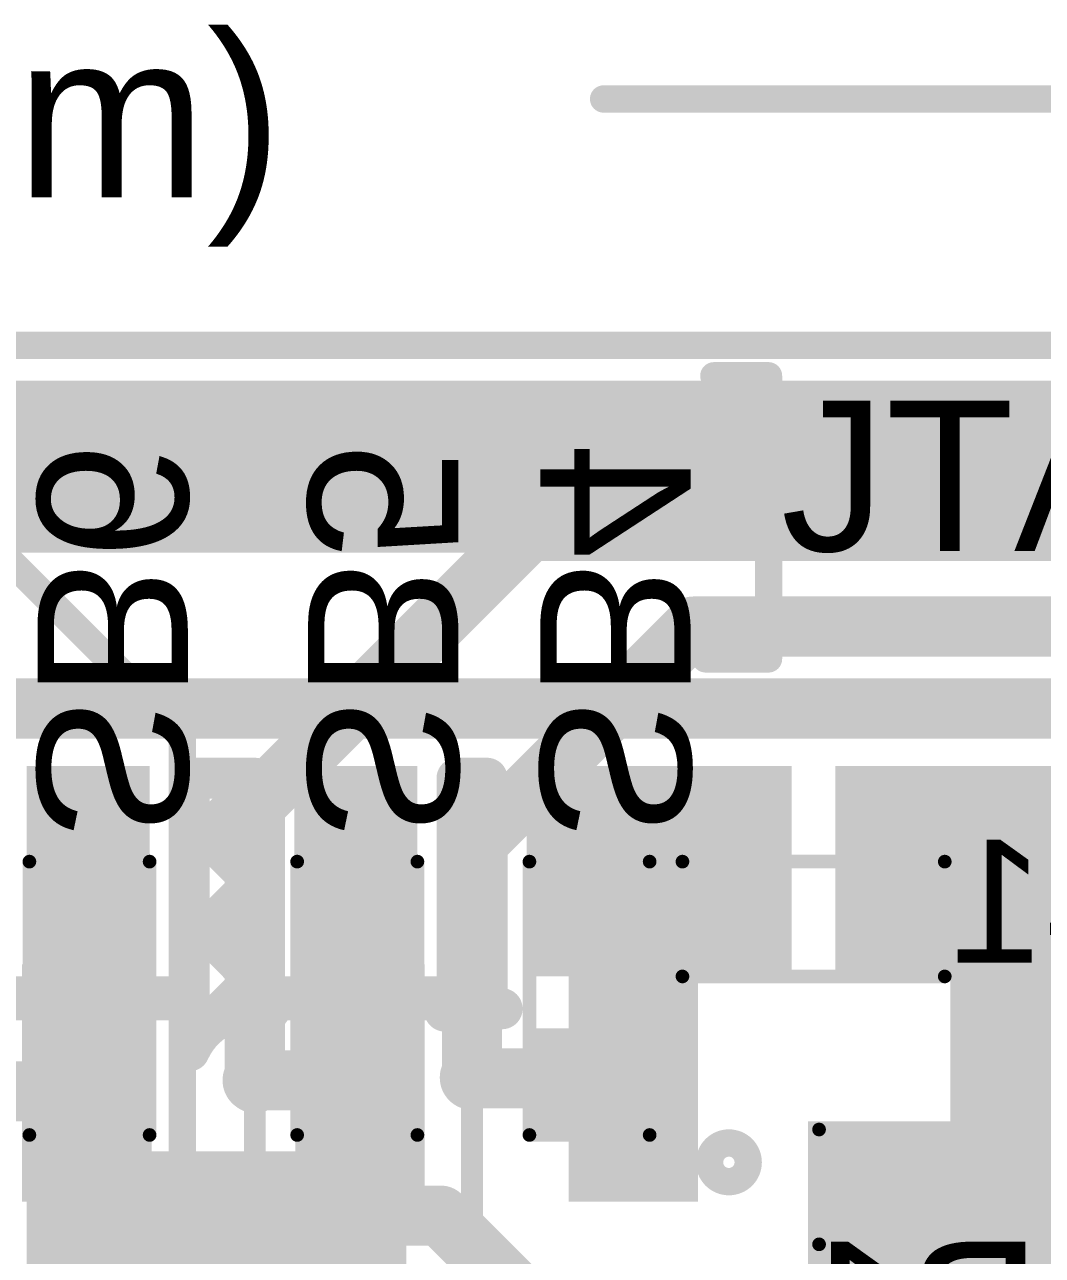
# Model space of a CAD drawing. Header units: millimetres. Extents: x -0.33 to 1.44, y -0.21 to 1.57.
# Drawn here: x 0.6632 to 1.0357, y 1.116 to 1.5662 of the extents above; entities that cross this region are included whole.
import ezdxf

# ---------------------------------------------------------------- set-up
doc = ezdxf.new("R2010")
doc.units = ezdxf.units.MM
doc.header["$MEASUREMENT"] = 0
for name, color, linetype in [('BottomLayer', 5, 'Continuous'), ('BottomOverlay', 54, 'Continuous'), ('BottomPaste', 16, 'Continuous'), ('BottomSolder', 6, 'Continuous'), ('Mechanical1', 6, 'Continuous'), ('Mechanical2', 216, 'Continuous'), ('TopLayer', 1, 'Continuous'), ('TopOverlay', 2, 'Continuous'), ('TopPaste', 8, 'Continuous'), ('TopSolder', 216, 'Continuous'), ('ViaHoleLayer', 16, 'Continuous')]:
    doc.layers.add(name, color=color, linetype=linetype)
doc.styles.add('Arial', font='', dxfattribs={"height": 0.2})
doc.styles.get('Arial').set_extended_font_data('Arial')

# ---------------------------------------------------------------- blocks, each defined once
blk = doc.blocks.new('HDR1X5_SMD_10')
at = {"layer": 'TopLayer'}
for points in [[(-0.21969, 0.03937), (-0.18031, 0.03937), (-0.18031, -0.03937), (-0.21969, -0.03937)], [(-0.11969, 0.03937), (-0.08031, 0.03937), (-0.08031, -0.03937), (-0.11969, -0.03937)], [(-0.01969, 0.03937), (0.01969, 0.03937), (0.01969, -0.03937), (-0.01969, -0.03937)], [(0.08031, 0.03937), (0.11969, 0.03937), (0.11969, -0.03937), (0.08031, -0.03937)], [(0.18031, 0.03937), (0.21969, 0.03937), (0.21969, -0.03937), (0.18031, -0.03937)]]:
    blk.add_hatch(color=1, dxfattribs=at).paths.add_polyline_path(points)
at = {"layer": 'TopPaste'}
for points in [[(-0.21969, 0.03937), (-0.18031, 0.03937), (-0.18031, -0.03937), (-0.21969, -0.03937)], [(-0.11969, 0.03937), (-0.08031, 0.03937), (-0.08031, -0.03937), (-0.11969, -0.03937)], [(-0.01969, 0.03937), (0.01969, 0.03937), (0.01969, -0.03937), (-0.01969, -0.03937)], [(0.08031, 0.03937), (0.11969, 0.03937), (0.11969, -0.03937), (0.08031, -0.03937)], [(0.18031, 0.03937), (0.21969, 0.03937), (0.21969, -0.03937), (0.18031, -0.03937)]]:
    blk.add_hatch(color=8, dxfattribs=at).paths.add_polyline_path(points)
at = {"layer": 'TopSolder'}
for points in [[(-0.22369, 0.04337), (-0.17631, 0.04337), (-0.17631, -0.04337), (-0.22369, -0.04337)], [(-0.12369, 0.04337), (-0.07631, 0.04337), (-0.07631, -0.04337), (-0.12369, -0.04337)], [(-0.02369, 0.04337), (0.02369, 0.04337), (0.02369, -0.04337), (-0.02369, -0.04337)], [(0.07631, 0.04337), (0.12369, 0.04337), (0.12369, -0.04337), (0.07631, -0.04337)], [(0.17631, 0.04337), (0.22369, 0.04337), (0.22369, -0.04337), (0.17631, -0.04337)]]:
    blk.add_hatch(color=216, dxfattribs=at).paths.add_polyline_path(points)
at = {"layer": 'TopOverlay'}
for points, const_width in [([(-0.22793, 0.029, 1), (-0.24207, 0.029, 1)], 0.01), ([(-0.24457, 0.029, 1), (-0.23957, 0.029, 1)], 0.005), ([(-0.23043, 0.029, 1), (-0.22543, 0.029, 1)], 0.005), ([(-0.252, -0.15517, 1), (-0.247, -0.15517, 1)], 0.005), ([(-0.252, -0.15517, 1), (-0.247, -0.15517, 1)], 0.005), ([(-0.229, -0.15517, 1), (-0.224, -0.15517, 1)], 0.005), ([(0.229, -0.15617, 1), (0.234, -0.15617, 1)], 0.005), ([(0.252, -0.15617, 1), (0.257, -0.15617, 1)], 0.005), ([(0.252, -0.15617, 1), (0.257, -0.15617, 1)], 0.005), ([(-0.252, -0.25873, 1), (-0.247, -0.25873, 1)], 0.005), ([(-0.252, -0.25873, 1), (-0.247, -0.25873, 1)], 0.005), ([(-0.232, -0.25873, 1), (-0.227, -0.25873, 1)], 0.005), ([(0.232, -0.2585, 1), (0.237, -0.2585, 1)], 0.005), ([(0.252, -0.2585, 1), (0.257, -0.2585, 1)], 0.005), ([(0.252, -0.2585, 1), (0.257, -0.2585, 1)], 0.005)]:
    blk.add_lwpolyline(points, format="xyb", close=True, dxfattribs=dict(at, const_width=const_width))
at = {"layer": 'TopOverlay', "const_width": 0.01}
for points in [[(-0.2265, -0.15517), (-0.2495, -0.15517)], [(-0.2495, -0.15517), (-0.2495, -0.25873)], [(0.2545, -0.15617), (0.2315, -0.15617)], [(0.2545, -0.15617), (0.2545, -0.2585)], [(-0.2295, -0.25873), (-0.2495, -0.25873)], [(0.2545, -0.2585), (0.2345, -0.2585)]]:
    blk.add_lwpolyline(points, dxfattribs=at)
blk = doc.blocks.new('S______B______B_20')
at = {"layer": 'BottomLayer'}
for points in [[(-0.015, 0.0175), (-0.015, -0.0175), (-0.045, -0.0175), (-0.045, 0.0175)], [(0.045, 0.0175), (0.045, -0.0175), (0.015, -0.0175), (0.015, 0.0175)]]:
    blk.add_hatch(color=5, dxfattribs=at).paths.add_polyline_path(points)
at = {"layer": 'BottomPaste'}
for points in [[(-0.015, 0.0175), (-0.015, -0.0175), (-0.045, -0.0175), (-0.045, 0.0175)], [(0.045, 0.0175), (0.045, -0.0175), (0.015, -0.0175), (0.015, 0.0175)]]:
    blk.add_hatch(color=16, dxfattribs=at).paths.add_polyline_path(points)
at = {"layer": 'BottomSolder'}
for points in [[(-0.011, 0.0215), (-0.011, -0.0215), (-0.049, -0.0215), (-0.049, 0.0215)], [(0.049, 0.0215), (0.049, -0.0215), (0.011, -0.0215), (0.011, 0.0215)]]:
    blk.add_hatch(color=6, dxfattribs=at).paths.add_polyline_path(points)
at = {"layer": 'BottomOverlay', "const_width": 0.005}
for points in [[(-0.05, 0.022), (0.05, 0.022)], [(-0.05, 0.022), (-0.05, -0.022)], [(0.05, 0.022), (0.05, -0.022)], [(-0.05, -0.022), (0.05, -0.022)]]:
    blk.add_lwpolyline(points, dxfattribs=at)
at = {"layer": 'BottomOverlay', "const_width": 0.0025}
for points in [[(-0.05125, 0.022, 1), (-0.04875, 0.022, 1)], [(-0.05125, 0.022, 1), (-0.04875, 0.022, 1)], [(0.04875, 0.022, 1), (0.05125, 0.022, 1)], [(0.04875, 0.022, 1), (0.05125, 0.022, 1)], [(-0.05125, -0.022, 1), (-0.04875, -0.022, 1)], [(-0.05125, -0.022, 1), (-0.04875, -0.022, 1)], [(0.04875, -0.022, 1), (0.05125, -0.022, 1)], [(0.04875, -0.022, 1), (0.05125, -0.022, 1)]]:
    blk.add_lwpolyline(points, format="xyb", close=True, dxfattribs=at)
blk = doc.blocks.new('S______B______B_21')
at = {"layer": 'BottomLayer'}
for points in [[(-0.015, 0.0175), (-0.015, -0.0175), (-0.045, -0.0175), (-0.045, 0.0175)], [(0.045, 0.0175), (0.045, -0.0175), (0.015, -0.0175), (0.015, 0.0175)]]:
    blk.add_hatch(color=5, dxfattribs=at).paths.add_polyline_path(points)
at = {"layer": 'BottomPaste'}
for points in [[(-0.015, 0.0175), (-0.015, -0.0175), (-0.045, -0.0175), (-0.045, 0.0175)], [(0.045, 0.0175), (0.045, -0.0175), (0.015, -0.0175), (0.015, 0.0175)]]:
    blk.add_hatch(color=16, dxfattribs=at).paths.add_polyline_path(points)
at = {"layer": 'BottomSolder'}
for points in [[(-0.011, 0.0215), (-0.011, -0.0215), (-0.049, -0.0215), (-0.049, 0.0215)], [(0.049, 0.0215), (0.049, -0.0215), (0.011, -0.0215), (0.011, 0.0215)]]:
    blk.add_hatch(color=6, dxfattribs=at).paths.add_polyline_path(points)
at = {"layer": 'BottomOverlay', "const_width": 0.005}
for points in [[(-0.05, 0.022), (0.05, 0.022)], [(-0.05, 0.022), (-0.05, -0.022)], [(0.05, 0.022), (0.05, -0.022)], [(-0.05, -0.022), (0.05, -0.022)]]:
    blk.add_lwpolyline(points, dxfattribs=at)
at = {"layer": 'BottomOverlay', "const_width": 0.0025}
for points in [[(-0.05125, 0.022, 1), (-0.04875, 0.022, 1)], [(-0.05125, 0.022, 1), (-0.04875, 0.022, 1)], [(0.04875, 0.022, 1), (0.05125, 0.022, 1)], [(0.04875, 0.022, 1), (0.05125, 0.022, 1)], [(-0.05125, -0.022, 1), (-0.04875, -0.022, 1)], [(-0.05125, -0.022, 1), (-0.04875, -0.022, 1)], [(0.04875, -0.022, 1), (0.05125, -0.022, 1)], [(0.04875, -0.022, 1), (0.05125, -0.022, 1)]]:
    blk.add_lwpolyline(points, format="xyb", close=True, dxfattribs=at)
blk = doc.blocks.new('S______B______B_22')
at = {"layer": 'BottomLayer'}
for points in [[(-0.015, 0.0175), (-0.015, -0.0175), (-0.045, -0.0175), (-0.045, 0.0175)], [(0.045, 0.0175), (0.045, -0.0175), (0.015, -0.0175), (0.015, 0.0175)]]:
    blk.add_hatch(color=5, dxfattribs=at).paths.add_polyline_path(points)
at = {"layer": 'BottomPaste'}
for points in [[(-0.015, 0.0175), (-0.015, -0.0175), (-0.045, -0.0175), (-0.045, 0.0175)], [(0.045, 0.0175), (0.045, -0.0175), (0.015, -0.0175), (0.015, 0.0175)]]:
    blk.add_hatch(color=16, dxfattribs=at).paths.add_polyline_path(points)
at = {"layer": 'BottomSolder'}
for points in [[(-0.011, 0.0215), (-0.011, -0.0215), (-0.049, -0.0215), (-0.049, 0.0215)], [(0.049, 0.0215), (0.049, -0.0215), (0.011, -0.0215), (0.011, 0.0215)]]:
    blk.add_hatch(color=6, dxfattribs=at).paths.add_polyline_path(points)
at = {"layer": 'BottomOverlay', "const_width": 0.005}
for points in [[(-0.05, 0.022), (0.05, 0.022)], [(-0.05, 0.022), (-0.05, -0.022)], [(0.05, 0.022), (0.05, -0.022)], [(-0.05, -0.022), (0.05, -0.022)]]:
    blk.add_lwpolyline(points, dxfattribs=at)
at = {"layer": 'BottomOverlay', "const_width": 0.0025}
for points in [[(-0.05125, 0.022, 1), (-0.04875, 0.022, 1)], [(-0.05125, 0.022, 1), (-0.04875, 0.022, 1)], [(0.04875, 0.022, 1), (0.05125, 0.022, 1)], [(0.04875, 0.022, 1), (0.05125, 0.022, 1)], [(-0.05125, -0.022, 1), (-0.04875, -0.022, 1)], [(-0.05125, -0.022, 1), (-0.04875, -0.022, 1)], [(0.04875, -0.022, 1), (0.05125, -0.022, 1)], [(0.04875, -0.022, 1), (0.05125, -0.022, 1)]]:
    blk.add_lwpolyline(points, format="xyb", close=True, dxfattribs=at)
blk = doc.blocks.new('R__0603_B_25')
at = {"layer": 'BottomLayer'}
for points in [[(-0.045, -0.0175), (-0.045, 0.0175), (-0.015, 0.0175), (-0.015, -0.0175)], [(0.015, -0.0175), (0.015, 0.0175), (0.045, 0.0175), (0.045, -0.0175)]]:
    blk.add_hatch(color=5, dxfattribs=at).paths.add_polyline_path(points)
at = {"layer": 'BottomPaste'}
for points in [[(-0.045, -0.0175), (-0.045, 0.0175), (-0.015, 0.0175), (-0.015, -0.0175)], [(0.015, -0.0175), (0.015, 0.0175), (0.045, 0.0175), (0.045, -0.0175)]]:
    blk.add_hatch(color=16, dxfattribs=at).paths.add_polyline_path(points)
at = {"layer": 'BottomSolder'}
for points in [[(-0.049, -0.0215), (-0.049, 0.0215), (-0.011, 0.0215), (-0.011, -0.0215)], [(0.011, -0.0215), (0.011, 0.0215), (0.049, 0.0215), (0.049, -0.0215)]]:
    blk.add_hatch(color=6, dxfattribs=at).paths.add_polyline_path(points)
at = {"layer": 'BottomOverlay', "const_width": 0.005}
for points in [[(-0.048, 0.021), (0.048, 0.021)], [(-0.048, -0.021), (-0.048, 0.021)], [(0.048, -0.021), (0.048, 0.021)], [(-0.048, -0.021), (0.048, -0.021)]]:
    blk.add_lwpolyline(points, dxfattribs=at)
at = {"layer": 'BottomOverlay', "const_width": 0.0025}
for points in [[(-0.04925, 0.021, 1), (-0.04675, 0.021, 1)], [(-0.04925, 0.021, 1), (-0.04675, 0.021, 1)], [(0.04675, 0.021, 1), (0.04925, 0.021, 1)], [(0.04675, 0.021, 1), (0.04925, 0.021, 1)], [(-0.04925, -0.021, 1), (-0.04675, -0.021, 1)], [(-0.04925, -0.021, 1), (-0.04675, -0.021, 1)], [(0.04675, -0.021, 1), (0.04925, -0.021, 1)], [(0.04675, -0.021, 1), (0.04925, -0.021, 1)]]:
    blk.add_lwpolyline(points, format="xyb", close=True, dxfattribs=at)
blk = doc.blocks.new('R__0603_B_43')
at = {"layer": 'BottomLayer'}
for points in [[(-0.045, -0.0175), (-0.045, 0.0175), (-0.015, 0.0175), (-0.015, -0.0175)], [(0.015, -0.0175), (0.015, 0.0175), (0.045, 0.0175), (0.045, -0.0175)]]:
    blk.add_hatch(color=5, dxfattribs=at).paths.add_polyline_path(points)
at = {"layer": 'BottomPaste'}
for points in [[(-0.045, -0.0175), (-0.045, 0.0175), (-0.015, 0.0175), (-0.015, -0.0175)], [(0.015, -0.0175), (0.015, 0.0175), (0.045, 0.0175), (0.045, -0.0175)]]:
    blk.add_hatch(color=16, dxfattribs=at).paths.add_polyline_path(points)
at = {"layer": 'BottomSolder'}
for points in [[(-0.049, -0.0215), (-0.049, 0.0215), (-0.011, 0.0215), (-0.011, -0.0215)], [(0.011, -0.0215), (0.011, 0.0215), (0.049, 0.0215), (0.049, -0.0215)]]:
    blk.add_hatch(color=6, dxfattribs=at).paths.add_polyline_path(points)
at = {"layer": 'BottomOverlay', "const_width": 0.005}
for points in [[(0.048, 0.021), (-0.048, 0.021)], [(-0.048, 0.021), (-0.048, -0.021)], [(0.048, 0.021), (0.048, -0.021)], [(0.048, -0.021), (-0.048, -0.021)]]:
    blk.add_lwpolyline(points, dxfattribs=at)
at = {"layer": 'BottomOverlay', "const_width": 0.0025}
for points in [[(-0.04925, 0.021, 1), (-0.04675, 0.021, 1)], [(-0.04925, 0.021, 1), (-0.04675, 0.021, 1)], [(0.04675, 0.021, 1), (0.04925, 0.021, 1)], [(0.04675, 0.021, 1), (0.04925, 0.021, 1)], [(-0.04925, -0.021, 1), (-0.04675, -0.021, 1)], [(-0.04925, -0.021, 1), (-0.04675, -0.021, 1)], [(0.04675, -0.021, 1), (0.04925, -0.021, 1)], [(0.04675, -0.021, 1), (0.04925, -0.021, 1)]]:
    blk.add_lwpolyline(points, format="xyb", close=True, dxfattribs=at)

msp = doc.modelspace()

# ---------------------------------------------------------------- hatches: boundary and pattern name
at = {"layer": 'BottomLayer'}
for points in [[(0.318, 1.373), (1.145, 1.373), (1.145, 1.436), (0.318, 1.436)], [(0.664, 1.225), (0.709, 1.225), (0.709, 1.295), (0.664, 1.295)], [(0.762, 1.225), (0.807, 1.225), (0.807, 1.295), (0.762, 1.295)], [(0.847, 1.218), (0.944, 1.218), (0.944, 1.295), (0.847, 1.295)], [(0.96, 1.22), (1.135, 1.22), (1.135, 1.295), (0.96, 1.295)], [(1.01, 1.121), (1.145, 1.121), (1.145, 1.292), (1.01, 1.292)], [(0.664, 1.107), (0.709, 1.107), (0.709, 1.195), (0.664, 1.195)], [(1.003, 1.065), (1.003, 1.165), (0.95, 1.165), (0.95, 1.065)], [(0.685, 1.107), (0.803, 1.107), (0.803, 1.154), (0.685, 1.154)]]:
    msp.add_hatch(color=5, dxfattribs=at).paths.add_polyline_path(points)
h = msp.add_hatch(color=5, dxfattribs=at)
edge = h.paths.add_edge_path()
edge.add_arc((0.686, 1.277), 0.01181, 0, 360)
h = msp.add_hatch(color=5, dxfattribs=at)
edge = h.paths.add_edge_path()
edge.add_arc((0.786, 1.277), 0.01181, 0, 360)
h = msp.add_hatch(color=5, dxfattribs=at)
edge = h.paths.add_edge_path()
edge.add_arc((0.886, 1.277), 0.01181, 0, 360)
h = msp.add_hatch(color=5, dxfattribs=at)
edge = h.paths.add_edge_path()
edge.add_arc((1.022, 1.243), 0.01181, 0, 360)
h = msp.add_hatch(color=5, dxfattribs=at)
edge = h.paths.add_edge_path()
edge.add_arc((0.7475, 1.18), 0.01181, 0, 360)
h = msp.add_hatch(color=5, dxfattribs=at)
edge = h.paths.add_edge_path()
edge.add_arc((0.827, 1.181), 0.01181, 0, 360)
h = msp.add_hatch(color=5, dxfattribs=at)
edge = h.paths.add_edge_path()
edge.add_arc((0.685, 1.12), 0.01181, 0, 360)
at = {"layer": 'TopLayer'}
h = msp.add_hatch(color=1, dxfattribs=at)
edge = h.paths.add_edge_path()
edge.add_arc((0.686, 1.277), 0.01181, 0, 360)
h = msp.add_hatch(color=1, dxfattribs=at)
edge = h.paths.add_edge_path()
edge.add_arc((0.786, 1.277), 0.01181, 0, 360)
h = msp.add_hatch(color=1, dxfattribs=at)
edge = h.paths.add_edge_path()
edge.add_arc((0.886, 1.277), 0.01181, 0, 360)
h = msp.add_hatch(color=1, dxfattribs=at)
edge = h.paths.add_edge_path()
edge.add_arc((1.022, 1.243), 0.01181, 0, 360)
h = msp.add_hatch(color=1, dxfattribs=at)
edge = h.paths.add_edge_path()
edge.add_arc((0.7475, 1.18), 0.01181, 0, 360)
h = msp.add_hatch(color=1, dxfattribs=at)
edge = h.paths.add_edge_path()
edge.add_arc((0.827, 1.181), 0.01181, 0, 360)
h = msp.add_hatch(color=1, dxfattribs=at)
edge = h.paths.add_edge_path()
edge.add_arc((0.685, 1.12), 0.01181, 0, 360)
at = {"layer": 'ViaHoleLayer'}
h = msp.add_hatch(color=16, dxfattribs=at)
edge = h.paths.add_edge_path()
edge.add_arc((0.686, 1.277), 0.00591, 0, 360)
h = msp.add_hatch(color=16, dxfattribs=at)
edge = h.paths.add_edge_path()
edge.add_arc((0.786, 1.277), 0.00591, 0, 360)
h = msp.add_hatch(color=16, dxfattribs=at)
edge = h.paths.add_edge_path()
edge.add_arc((0.886, 1.277), 0.00591, 0, 360)
h = msp.add_hatch(color=16, dxfattribs=at)
edge = h.paths.add_edge_path()
edge.add_arc((1.022, 1.243), 0.00591, 0, 360)
h = msp.add_hatch(color=16, dxfattribs=at)
edge = h.paths.add_edge_path()
edge.add_arc((0.7475, 1.18), 0.00591, 0, 360)
h = msp.add_hatch(color=16, dxfattribs=at)
edge = h.paths.add_edge_path()
edge.add_arc((0.827, 1.181), 0.00591, 0, 360)
h = msp.add_hatch(color=16, dxfattribs=at)
edge = h.paths.add_edge_path()
edge.add_arc((0.685, 1.12), 0.00591, 0, 360)

# ---------------------------------------------------------------- linework, layer by layer
at = {"layer": 'BottomLayer'}
for points, const_width in [([(0.264, 1.316), (1.07181, 1.316)], 0.022), ([(0.7235, 1.2905), (0.7475, 1.2905)], 0.015), ([(0.7235, 1.2105), (0.7235, 1.2905)], 0.015), ([(0.74459, 1.2905), (0.7475, 1.28759)], 0.015), ([(0.7475, 1.2105), (0.7475, 1.2905)], 0.015), ([(0.8215, 1.2905), (0.8325, 1.2905)], 0.015), ([(0.8215, 1.2105), (0.8215, 1.2905)], 0.015), ([(0.8325, 1.20673), (0.8325, 1.2905)], 0.015), ([(0.7235, 1.26386), (0.7475, 1.28786)], 0.015), ([(0.8215, 1.2843), (0.8325, 1.2733)], 0.015), ([(0.7235, 1.27623), (0.7475, 1.25223)], 0.015), ([(0.8215, 1.25579), (0.8325, 1.26679)], 0.015), ([(0.7235, 1.2285), (0.7475, 1.2525)], 0.015), ([(0.8215, 1.24894), (0.8325, 1.23794)], 0.015), ([(0.7235, 1.24088), (0.7475, 1.21688)], 0.015), ([(0.8215, 1.22044), (0.8325, 1.23144)], 0.015), ([(0.72996, 1.19961), (0.7475, 1.21715)], 0.015), ([(0.7475, 1.21688), (0.75388, 1.2105)], 0.015), ([(0.8215, 1.21359), (0.82779, 1.2073)], 0.015), ([(0.655, 1.2105), (0.719, 1.2105)], 0.015), ([(0.655, 1.2105), (0.719, 1.2105)], 0.015), ([(0.655, 1.2095), (0.719, 1.2095)], 0.015), ([(0.655, 1.2095), (0.719, 1.2095)], 0.015), ([(0.719, 1.2105), (0.7235, 1.2105)], 0.015), ([(0.719, 1.2095), (0.7235, 1.2095)], 0.015), ([(0.71952, 1.2095), (0.7235, 1.20552)], 0.015), ([(0.7235, 1.19077), (0.7235, 1.2095)], 0.015), ([(0.7475, 1.2105), (0.753, 1.2105)], 0.015), ([(0.753, 1.2105), (0.817, 1.2105)], 0.015), ([(0.753, 1.2105), (0.817, 1.2105)], 0.015), ([(0.753, 1.2095), (0.817, 1.2095)], 0.015), ([(0.753, 1.20573), (0.753, 1.2095)], 0.015), ([(0.817, 1.2105), (0.8215, 1.2105)], 0.015), ([(0.817, 1.20534), (0.817, 1.2095)], 0.015), ([(0.7235, 1.20552), (0.72967, 1.19935)], 0.015), ([(0.8346, 1.20619), (0.838, 1.20619)], 0.015), ([(0.7235, 1.19315), (0.7279, 1.19754)], 0.015), ([(0.683, 1.176), (0.687, 1.18)], 0.022), ([(0.687, 1.18), (0.691, 1.176)], 0.022), ([(0.7475, 1.18), (0.785, 1.18)], 0.022), ([(0.827, 1.181), (0.82731, 1.18069)], 0.022), ([(0.82731, 1.18069), (0.86931, 1.18069)], 0.022), ([(0.86931, 1.18069), (0.87, 1.18)], 0.022), ([(0.639, 1.176), (0.683, 1.176)], 0.022), ([(0.7145, 1.1395), (0.718, 1.136)], 0.022), ([(0.733, 1.1305), (0.8155, 1.1305)], 0.022), ([(0.8155, 1.1305), (0.847, 1.099)], 0.022)]:
    msp.add_lwpolyline(points, dxfattribs=dict(at, const_width=const_width))
for points, const_width in [([(0.71975, 1.2905, 1), (0.72725, 1.2905, 1)], 0.0075), ([(0.71975, 1.2905, 1), (0.72725, 1.2905, 1)], 0.0075), ([(0.74084, 1.2905, 1), (0.74834, 1.2905, 1)], 0.0075), ([(0.74375, 1.2905, 1), (0.75125, 1.2905, 1)], 0.0075), ([(0.74375, 1.2905, 1), (0.75125, 1.2905, 1)], 0.0075), ([(0.81775, 1.2905, 1), (0.82525, 1.2905, 1)], 0.0075), ([(0.81775, 1.2905, 1), (0.82525, 1.2905, 1)], 0.0075), ([(0.82875, 1.2905, 1), (0.83625, 1.2905, 1)], 0.0075), ([(0.82875, 1.2905, 1), (0.83625, 1.2905, 1)], 0.0075), ([(0.74375, 1.28786, 1), (0.75125, 1.28786, 1)], 0.0075), ([(0.74375, 1.28759, 1), (0.75125, 1.28759, 1)], 0.0075), ([(0.81775, 1.2843, 1), (0.82525, 1.2843, 1)], 0.0075), ([(0.71975, 1.27623, 1), (0.72725, 1.27623, 1)], 0.0075), ([(0.82875, 1.2733, 1), (0.83625, 1.2733, 1)], 0.0075), ([(0.82875, 1.26679, 1), (0.83625, 1.26679, 1)], 0.0075), ([(0.71975, 1.26386, 1), (0.72725, 1.26386, 1)], 0.0075), ([(0.81775, 1.25579, 1), (0.82525, 1.25579, 1)], 0.0075), ([(0.74375, 1.2525, 1), (0.75125, 1.2525, 1)], 0.0075), ([(0.74375, 1.25223, 1), (0.75125, 1.25223, 1)], 0.0075), ([(0.81775, 1.24894, 1), (0.82525, 1.24894, 1)], 0.0075), ([(0.71975, 1.24088, 1), (0.72725, 1.24088, 1)], 0.0075), ([(0.82875, 1.23794, 1), (0.83625, 1.23794, 1)], 0.0075), ([(0.82875, 1.23144, 1), (0.83625, 1.23144, 1)], 0.0075), ([(0.71975, 1.2285, 1), (0.72725, 1.2285, 1)], 0.0075), ([(0.81775, 1.22044, 1), (0.82525, 1.22044, 1)], 0.0075), ([(0.74375, 1.21715, 1), (0.75125, 1.21715, 1)], 0.0075), ([(0.74375, 1.21688, 1), (0.75125, 1.21688, 1)], 0.0075), ([(0.74375, 1.21688, 1), (0.75125, 1.21688, 1)], 0.0075), ([(0.81775, 1.21359, 1), (0.82525, 1.21359, 1)], 0.0075), ([(0.71525, 1.2105, 1), (0.72275, 1.2105, 1)], 0.0075), ([(0.71525, 1.2105, 1), (0.72275, 1.2105, 1)], 0.0075), ([(0.71525, 1.2105, 1), (0.72275, 1.2105, 1)], 0.0075), ([(0.71525, 1.2095, 1), (0.72275, 1.2095, 1)], 0.0075), ([(0.71525, 1.2095, 1), (0.72275, 1.2095, 1)], 0.0075), ([(0.71525, 1.2095, 1), (0.72275, 1.2095, 1)], 0.0075), ([(0.71577, 1.2095, 1), (0.72327, 1.2095, 1)], 0.0075), ([(0.71975, 1.2105, 1), (0.72725, 1.2105, 1)], 0.0075), ([(0.71975, 1.2105, 1), (0.72725, 1.2105, 1)], 0.0075), ([(0.71975, 1.2095, 1), (0.72725, 1.2095, 1)], 0.0075), ([(0.71975, 1.2095, 1), (0.72725, 1.2095, 1)], 0.0075), ([(0.74375, 1.2105, 1), (0.75125, 1.2105, 1)], 0.0075), ([(0.74375, 1.2105, 1), (0.75125, 1.2105, 1)], 0.0075), ([(0.74925, 1.2105, 1), (0.75675, 1.2105, 1)], 0.0075), ([(0.74925, 1.2105, 1), (0.75675, 1.2105, 1)], 0.0075), ([(0.74925, 1.2105, 1), (0.75675, 1.2105, 1)], 0.0075), ([(0.74925, 1.2095, 1), (0.75675, 1.2095, 1)], 0.0075), ([(0.74925, 1.2095, 1), (0.75675, 1.2095, 1)], 0.0075), ([(0.75013, 1.2105, 1), (0.75763, 1.2105, 1)], 0.0075), ([(0.81325, 1.2105, 1), (0.82075, 1.2105, 1)], 0.0075), ([(0.81325, 1.2105, 1), (0.82075, 1.2105, 1)], 0.0075), ([(0.81325, 1.2105, 1), (0.82075, 1.2105, 1)], 0.0075), ([(0.81325, 1.2095, 1), (0.82075, 1.2095, 1)], 0.0075), ([(0.81325, 1.2095, 1), (0.82075, 1.2095, 1)], 0.0075), ([(0.81775, 1.2105, 1), (0.82525, 1.2105, 1)], 0.0075), ([(0.81775, 1.2105, 1), (0.82525, 1.2105, 1)], 0.0075), ([(0.71975, 1.20552, 1), (0.72725, 1.20552, 1)], 0.0075), ([(0.71975, 1.20552, 1), (0.72725, 1.20552, 1)], 0.0075), ([(0.74925, 1.20573, 1), (0.75675, 1.20573, 1)], 0.0075), ([(0.74925, 1.20573, 1), (0.75675, 1.20573, 1)], 0.0075), ([(0.81325, 1.20534, 1), (0.82075, 1.20534, 1)], 0.0075), ([(0.81325, 1.20534, 1), (0.82075, 1.20534, 1)], 0.0075), ([(0.82404, 1.2073, 1), (0.83154, 1.2073, 1)], 0.0075), ([(0.82875, 1.20673, 1), (0.83625, 1.20673, 1)], 0.0075), ([(0.82875, 1.20673, 1), (0.83625, 1.20673, 1)], 0.0075), ([(0.83085, 1.20619, 1), (0.83835, 1.20619, 1)], 0.0075), ([(0.83425, 1.20619, 1), (0.84175, 1.20619, 1)], 0.0075), ([(0.72592, 1.19935, 1), (0.73342, 1.19935, 1)], 0.0075), ([(0.72621, 1.19961, 1), (0.73371, 1.19961, 1)], 0.0075), ([(0.72415, 1.19754, 1), (0.73165, 1.19754, 1)], 0.0075), ([(0.71975, 1.19315, 1), (0.72725, 1.19315, 1)], 0.0075), ([(0.71975, 1.19077, 1), (0.72725, 1.19077, 1)], 0.0075), ([(0.71975, 1.19077, 1), (0.72725, 1.19077, 1)], 0.0075), ([(0.6815, 1.18, 1), (0.6925, 1.18, 1)], 0.011), ([(0.6815, 1.18, 1), (0.6925, 1.18, 1)], 0.011), ([(0.742, 1.18, 1), (0.753, 1.18, 1)], 0.011), ([(0.7795, 1.18, 1), (0.7905, 1.18, 1)], 0.011), ([(0.8215, 1.181, 1), (0.8325, 1.181, 1)], 0.011), ([(0.82181, 1.18069, 1), (0.83281, 1.18069, 1)], 0.011), ([(0.82181, 1.18069, 1), (0.83281, 1.18069, 1)], 0.011), ([(0.86381, 1.18069, 1), (0.87481, 1.18069, 1)], 0.011), ([(0.86381, 1.18069, 1), (0.87481, 1.18069, 1)], 0.011), ([(0.8645, 1.18, 1), (0.8755, 1.18, 1)], 0.011), ([(0.6775, 1.176, 1), (0.6885, 1.176, 1)], 0.011), ([(0.6775, 1.176, 1), (0.6885, 1.176, 1)], 0.011), ([(0.6855, 1.176, 1), (0.6965, 1.176, 1)], 0.011), ([(0.709, 1.1395, 1), (0.72, 1.1395, 1)], 0.011), ([(0.7125, 1.136, 1), (0.7235, 1.136, 1)], 0.011), ([(0.7275, 1.1305, 1), (0.7385, 1.1305, 1)], 0.011), ([(0.81, 1.1305, 1), (0.821, 1.1305, 1)], 0.011), ([(0.81, 1.1305, 1), (0.821, 1.1305, 1)], 0.011)]:
    msp.add_lwpolyline(points, format="xyb", close=True, dxfattribs=dict(at, const_width=const_width))
at = {"layer": 'BottomLayer', "const_width": 0.015}
for points in [[(0.7235, 1.19077, -0.353554), (0.753, 1.20573)], [(0.817, 1.20534, -0.151254), (0.8325, 1.20673)]]:
    msp.add_lwpolyline(points, format="xyb", dxfattribs=at)
at = {"layer": 'Mechanical1', "const_width": 0.01}
msp.add_lwpolyline([(0.87515, 1.539), (1.4252, 1.539)], dxfattribs=at)
at = {"layer": 'Mechanical1', "const_width": 0.005}
msp.add_lwpolyline([(0.87265, 1.539, 1), (0.87765, 1.539, 1)], format="xyb", close=True, dxfattribs=at)
at = {"layer": 'Mechanical2', "const_width": 0.01}
msp.add_lwpolyline([(-0.03618, 1.44882), (1.26311, 1.44882)], dxfattribs=at)
msp.add_lwpolyline([(-0.03618, 1.44882), (1.26311, 1.44882)], dxfattribs=at)
at = {"layer": 'TopLayer'}
for points, const_width in [([(0.607, 1.421), (0.721, 1.307)], 0.01), ([(0.7475, 1.28066), (0.84784, 1.381)], 0.022), ([(0.84784, 1.381), (1.287, 1.381)], 0.022), ([(0.827, 1.265), (0.908, 1.346)], 0.022), ([(0.908, 1.346), (1.26084, 1.346)], 0.022), ([(0.721, 1.136), (0.721, 1.307)], 0.01), ([(0.686, 1.179), (0.686, 1.277)], 0.022), ([(0.7475, 1.18), (0.7475, 1.28066)], 0.022), ([(0.786, 1.179), (0.786, 1.277)], 0.022), ([(0.886, 1.179), (0.886, 1.277)], 0.022), ([(0.827, 1.181), (0.827, 1.265)], 0.022), ([(1.022, 1.109), (1.022, 1.243)], 0.04), ([(0.7475, 1.179), (0.7475, 1.18)], 0.022), ([(0.827, 1.12074), (0.827, 1.181)], 0.008), ([(0.7475, 1.1365), (0.7475, 1.179)], 0.008), ([(0.721, 1.136), (0.777, 1.08)], 0.01), ([(0.7475, 1.1365), (0.784, 1.1)], 0.008), ([(0.685, 1.12), (0.70735, 1.12)], 0.008), ([(0.70735, 1.12), (0.76813, 1.05922)], 0.008), ([(0.827, 1.12074), (0.89405, 1.05369)], 0.008)]:
    msp.add_lwpolyline(points, dxfattribs=dict(at, const_width=const_width))
for points, const_width in [([(0.84234, 1.381, 1), (0.85334, 1.381, 1)], 0.011), ([(0.84234, 1.381, 1), (0.85334, 1.381, 1)], 0.011), ([(0.9025, 1.346, 1), (0.9135, 1.346, 1)], 0.011), ([(0.9025, 1.346, 1), (0.9135, 1.346, 1)], 0.011), ([(0.7185, 1.307, 1), (0.7235, 1.307, 1)], 0.005), ([(0.7185, 1.307, 1), (0.7235, 1.307, 1)], 0.005), ([(0.6805, 1.277, 1), (0.6915, 1.277, 1)], 0.011), ([(0.742, 1.28066, 1), (0.753, 1.28066, 1)], 0.011), ([(0.742, 1.28066, 1), (0.753, 1.28066, 1)], 0.011), ([(0.7805, 1.277, 1), (0.7915, 1.277, 1)], 0.011), ([(0.8805, 1.277, 1), (0.8915, 1.277, 1)], 0.011), ([(0.8215, 1.265, 1), (0.8325, 1.265, 1)], 0.011), ([(0.8215, 1.265, 1), (0.8325, 1.265, 1)], 0.011), ([(1.012, 1.243, 1), (1.032, 1.243, 1)], 0.02), ([(0.6805, 1.179, 1), (0.6915, 1.179, 1)], 0.011), ([(0.742, 1.18, 1), (0.753, 1.18, 1)], 0.011), ([(0.742, 1.18, 1), (0.753, 1.18, 1)], 0.011), ([(0.742, 1.179, 1), (0.753, 1.179, 1)], 0.011), ([(0.7805, 1.179, 1), (0.7915, 1.179, 1)], 0.011), ([(0.8215, 1.181, 1), (0.8325, 1.181, 1)], 0.011), ([(0.8805, 1.179, 1), (0.8915, 1.179, 1)], 0.011), ([(0.825, 1.181, 1), (0.829, 1.181, 1)], 0.004), ([(0.7455, 1.179, 1), (0.7495, 1.179, 1)], 0.004), ([(0.7185, 1.136, 1), (0.7235, 1.136, 1)], 0.005), ([(0.7185, 1.136, 1), (0.7235, 1.136, 1)], 0.005), ([(0.7455, 1.1365, 1), (0.7495, 1.1365, 1)], 0.004), ([(0.7455, 1.1365, 1), (0.7495, 1.1365, 1)], 0.004), ([(1.012, 1.109, 1), (1.032, 1.109, 1)], 0.02), ([(0.683, 1.12, 1), (0.687, 1.12, 1)], 0.004), ([(0.70535, 1.12, 1), (0.70935, 1.12, 1)], 0.004), ([(0.70535, 1.12, 1), (0.70935, 1.12, 1)], 0.004), ([(0.825, 1.12074, 1), (0.829, 1.12074, 1)], 0.004), ([(0.825, 1.12074, 1), (0.829, 1.12074, 1)], 0.004)]:
    msp.add_lwpolyline(points, format="xyb", close=True, dxfattribs=dict(at, const_width=const_width))

# ---------------------------------------------------------------- block references
for name, p, rotation in [('HDR1X5_SMD_10', (0.686, 1.179), 180), ('S______B______B_20', (0.687, 1.21), 90), ('S______B______B_21', (0.785, 1.21), 90), ('S______B______B_22', (0.87, 1.21), 90), ('R__0603_B_43', (1.002, 1.141), 180)]:
    msp.add_blockref(name, p, dxfattribs=dict(rotation=rotation))
msp.add_blockref('R__0603_B_25', (0.952, 1.239))

# ---------------------------------------------------------------- texts
at = {"layer": 'BottomOverlay', "style": 'Arial', "text_generation_flag": 2}
for s, p in [('SB6', (0.668, 1.268)), ('SB5', (0.767, 1.268)), ('SB4', (0.852, 1.268))]:
    msp.add_text(s, height=0.055, rotation=270, dxfattribs=at).set_placement(p)
for s, height, p in [('R41', 0.045, (1.117, 1.223)), ('SB1', 0.055, (1.087, 1.066))]:
    msp.add_text(s, height=height, dxfattribs=at).set_placement(p)
at = {"layer": 'Mechanical1', "style": 'Arial'}
msp.add_text('41.40 (mm)', height=0.06, dxfattribs=at).set_placement((0.32932, 1.50301))
at = {"layer": 'TopOverlay', "style": 'Arial'}
msp.add_text('JTAG', height=0.055, rotation=360, dxfattribs=at).set_placement((0.94, 1.37364))

doc.saveas('drawing.dxf')
